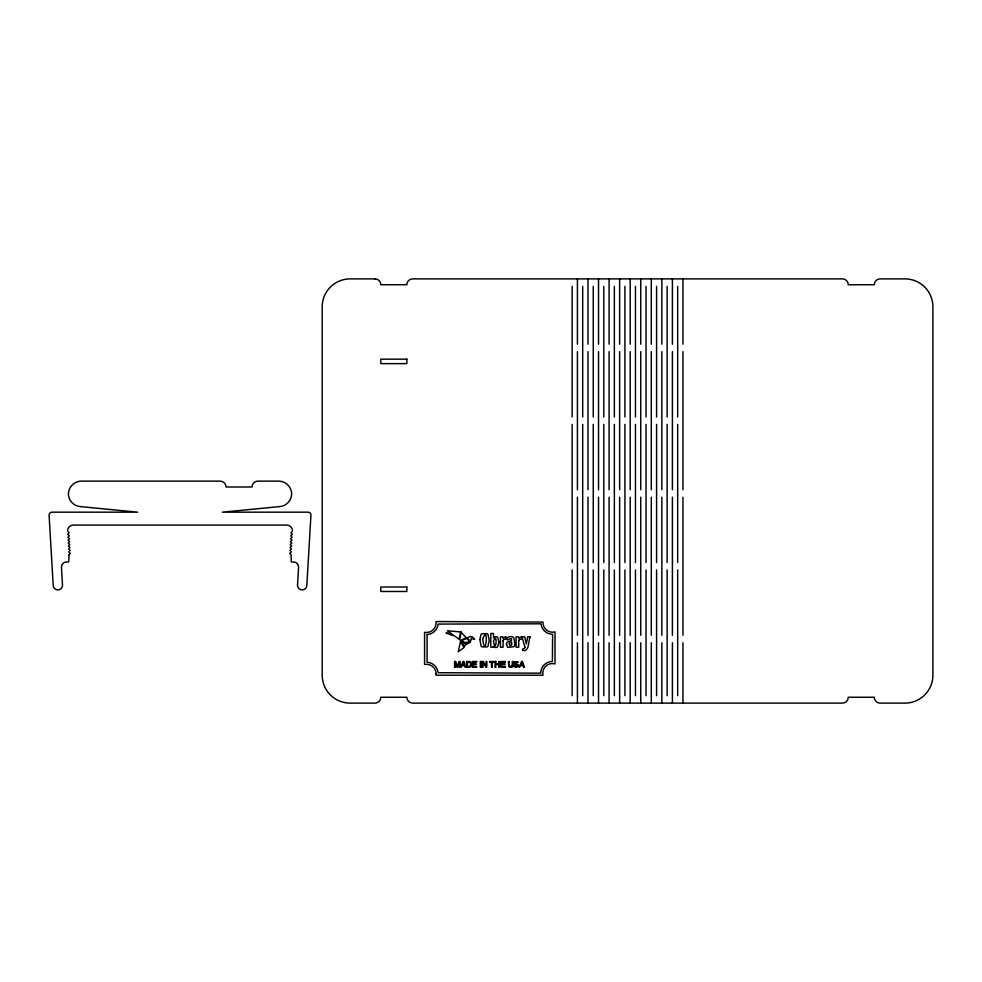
<?xml version="1.0" encoding="UTF-8"?>
<svg xmlns="http://www.w3.org/2000/svg" width="982" height="982" viewBox="0 0 982 982"><rect width="100%" height="100%" fill="white"/><g stroke="black" fill="none" stroke-linecap="round" stroke-linejoin="round"><path stroke-width="1.47" d="M427.084 634.544L427.084 662.236A11.661 11.661 0 0 1 438.095 672.707L540.714 673.186A11.674 11.674 0 0 1 552.387 661.5L552.608 634.274A11.661 11.661 0 0 1 540.984 623.803L438.107 624.086A11.661 11.661 0 0 1 427.084 634.544M455.292 662.568L456.961 667.269L457.71 667.269L459.367 662.396L459.343 667.269L460.104 667.269L460.104 661.487L458.999 661.487L457.33 666.385L455.673 661.487L454.568 661.487L454.568 667.269L455.317 667.269L455.292 662.396M682.956 278.888L682.956 344.203M682.956 351.642L682.956 489.748M682.956 497.187L682.956 635.293M682.956 642.744L682.956 703.112M677.678 286.327L677.678 416.969M677.678 424.42L677.678 562.526M677.678 569.965L677.678 695.673M672.412 278.888L672.412 344.203M672.412 351.642L672.412 489.748M672.412 497.187L672.412 635.293M672.412 642.744L672.412 703.112M667.134 286.327L667.134 416.969M667.134 424.42L667.134 562.526M667.134 569.965L667.134 695.673M661.856 278.888L661.856 344.203M661.856 351.642L661.856 489.748M661.856 497.187L661.856 635.293M661.856 642.744L661.856 703.112M656.577 286.327L656.577 416.969M656.577 424.42L656.577 562.526M656.577 569.965L656.577 695.673M651.299 278.888L651.299 344.203M651.299 351.642L651.299 489.748M651.299 497.187L651.299 635.293M651.299 642.744L651.299 703.112M646.021 286.327L646.021 416.969M646.021 424.42L646.021 562.526M646.021 569.965L646.021 695.673M640.743 278.888L640.743 344.203M640.743 351.642L640.743 489.748M640.743 497.187L640.743 635.293M640.743 642.744L640.743 703.112M635.464 286.327L635.464 416.969M635.464 424.42L635.464 562.526M635.464 569.965L635.464 695.673M630.186 278.888L630.186 344.203M630.186 351.642L630.186 489.748M630.186 497.187L630.186 635.293M630.186 642.744L630.186 703.112M624.92 286.327L624.92 416.969M624.92 424.42L624.92 562.526M624.92 569.965L624.92 695.673M619.642 278.888L619.642 344.203M619.642 351.642L619.642 489.748M619.642 497.187L619.642 635.293M619.642 642.744L619.642 703.112M614.364 286.327L614.364 416.969M614.364 424.42L614.364 562.526M614.364 569.965L614.364 695.673M609.086 278.888L609.086 344.203M609.086 351.642L609.086 489.748M609.086 497.187L609.086 635.293M609.086 642.744L609.086 703.112M603.807 286.327L603.807 416.969M603.807 424.42L603.807 562.526M603.807 569.965L603.807 695.673M598.529 278.888L598.529 344.203M598.529 351.642L598.529 489.748M598.529 497.187L598.529 635.293M598.529 642.744L598.529 703.112M593.251 286.327L593.251 416.969M593.251 424.42L593.251 562.526M593.251 569.965L593.251 695.673M587.972 278.888L587.972 344.203M587.972 351.642L587.972 489.748M587.972 497.187L587.972 635.293M587.972 642.744L587.972 703.112M582.694 286.327L582.694 416.969M582.694 424.42L582.694 562.526M582.694 569.965L582.694 695.673M577.428 278.888L577.428 344.203M577.428 351.642L577.428 489.748M577.428 497.187L577.428 635.293M577.428 642.744L577.428 703.112M572.15 286.327L572.15 416.969M572.15 424.42L572.15 562.526M572.15 569.965L572.15 695.673M479.903 639.552L481.094 646.107A3.265 3.265 0 0 0 482.076 646.929L487.047 646.929A3.265 3.265 0 0 0 488.042 646.107L489.245 640.325L488.042 634.544A3.265 3.265 0 0 0 487.047 633.721L482.088 633.721A3.29 3.29 0 0 0 480.935 634.74L479.903 639.552M482.678 639.049C485.746 661.512 488.962 622.576 482.678 639.049M493.467 641.221C495.787 656.062 497.935 630.1 493.467 641.221M498.893 642.019L497.678 646.757A2.345 2.345 0 0 1 496.818 647.285C495.284 648.66 492.927 645.076 493.332 647.187L490.791 647.187L490.791 633.464L493.455 633.464L493.455 637.809L494.179 637.048A2.246 2.246 0 0 1 495.026 636.655L496.818 636.753A2.345 2.345 0 0 1 497.678 637.281L498.893 642.019M68.936 554.855L68.777 561.876L65.266 562.072A5.205 5.205 0 0 0 61.473 567.387L62.504 585.223A4.665 4.665 0 0 1 57.852 589.887A4.665 4.665 0 0 1 53.188 585.223L49.1 515.169A2.934 2.934 0 0 1 52.034 512.174L137.676 512.174L80.143 506.577A13.024 13.024 0 0 1 68.421 494.683L68.47 493.062A13.024 13.024 0 0 1 81.445 481.131L220.115 481.131A5.855 5.855 0 0 1 225.97 486.998L252.018 486.998A5.855 5.855 0 0 1 257.885 481.131L278.642 481.131A13.024 13.024 0 0 1 291.617 493.025L291.617 494.683A13.024 13.024 0 0 1 279.895 506.577L222.374 512.174L308.017 512.174A2.934 2.934 0 0 1 310.938 515.28L306.85 585.223A4.665 4.665 0 0 1 302.198 589.887A4.665 4.665 0 0 1 297.534 585.223L298.577 567.387A5.205 5.205 0 0 0 294.772 562.072L291.273 561.876L291.114 554.855L289.739 553.308L291.286 551.933L289.911 550.386L291.458 548.999L290.071 547.453L291.629 546.078L290.242 544.531L291.789 543.156L290.414 541.61L291.961 540.235L290.586 538.676L292.133 537.301L290.758 535.755L292.305 534.38L290.93 532.833L292.489 531.287A5.855 5.855 0 0 0 286.634 525.088L73.404 525.088A5.855 5.855 0 0 0 67.562 531.287L69.121 532.833L67.733 534.38L69.292 535.755L67.905 537.301L69.452 538.676L68.077 540.235L69.624 541.61L68.249 543.156L69.796 544.531L68.421 546.078L69.968 547.453L68.593 548.999L70.139 550.386L68.765 551.933L70.311 553.308L68.936 554.855M506.479 644.143L507.375 646.893A2.111 2.111 0 0 0 508.062 647.31C514.494 646.279 516.115 648.771 513.832 637.919A2.062 2.062 0 0 0 513.267 637.269L511.499 636.631A8.764 8.764 0 0 0 510.063 636.582L507.866 637.281A2.492 2.492 0 0 0 507.24 637.969C505.877 642.363 509.535 637.87 511.364 638.717C512.727 641.455 508.553 640.829 507.264 642.167A2.246 2.246 0 0 0 506.822 642.756L506.479 644.143M436.106 673.898L436.02 675.211L542.985 675.211A9.624 9.624 0 0 1 553.725 663.648L555.002 663.918L555.002 631.917A9.624 9.624 0 0 1 542.985 622.072L436.008 621.557L436.082 622.22A9.648 9.648 0 0 1 424.568 632.322L424.568 664.47A9.648 9.648 0 0 1 436.131 673.898M512.285 665.059C511.585 669.331 506.491 664.163 509.314 661.487L508.516 661.487L508.946 666.631A1.755 1.755 0 0 0 509.572 667.159L512.027 667.159A1.755 1.755 0 0 0 512.641 666.631L513.083 661.487L512.285 661.487L512.285 665.059M514.102 662.936L514.531 664.114L517.76 665.784L516.004 666.778L513.893 665.403L514.052 666.25A1.657 1.657 0 0 0 514.519 666.888L518.115 666.79A1.485 1.485 0 0 0 518.422 666.299L518.447 665.121A1.326 1.326 0 0 0 518.103 664.581C510.579 661.991 518.275 662.334 518.177 662.359A1.547 1.547 0 0 0 517.71 661.794L514.777 661.733A1.583 1.583 0 0 0 514.175 662.58L514.102 662.936M503.079 640.73L503.066 647.187L500.415 647.187L500.415 636.852L502.956 636.852L502.956 638.226L505.853 636.618L505.853 639.147L503.852 639.429A1.583 1.583 0 0 0 503.238 640.104L503.079 640.73M518.742 640.73L518.729 647.187L516.066 647.187L516.066 636.852L518.606 636.852L518.606 638.226L521.516 636.618L521.516 639.147L519.503 639.429A1.583 1.583 0 0 0 518.901 640.104L518.742 640.73M511.647 644.057L511.561 644.622A1.436 1.436 0 0 1 511.094 645.284L510.836 645.444A1.792 1.792 0 0 1 510.014 645.653L509.093 643.591A1.289 1.289 0 0 1 509.56 642.928L511.647 642.019L511.647 644.057M471.446 664.274L470.734 666.533A1.989 1.989 0 0 1 469.985 667.085L466.659 667.269L466.659 661.487L469.826 661.61A2.124 2.124 0 0 1 470.697 662.138L471.446 664.274M470.648 664.433L469.912 666.299L467.457 666.606L467.457 662.15L469.654 662.31A1.412 1.412 0 0 1 470.218 662.752L470.648 664.433M524.928 647.187C525.063 649.507 521.356 647.703 522.817 650.575C530.059 651.827 527.886 640.104 530.378 636.852L527.727 636.852L526.34 643.996L524.793 636.852L522.031 636.852L524.928 647.187M460.656 631.942L459.085 639.27L447.424 630.8L460.656 631.942M461.245 632.236L459.613 639.663L460.767 640.338L466.229 637.846L461.245 632.236M460.46 641.676L458.25 651.803L463.958 647.592L464.658 646.021L463.602 646.635L460.46 641.676M472.268 637.097L471.876 638.619L474.662 639.208L472.268 637.097M471.876 636.852L470.587 641.32L467.223 638.042L470.353 636.361L471.876 636.852M463.406 662.347L462.473 664.9L464.265 664.9L463.406 662.347M521.896 662.347L520.963 664.9L522.755 664.9L521.896 662.347M462.252 665.538L460.816 667.269L463.001 661.487L463.885 661.487L465.971 667.269L465.112 667.269L464.535 665.538L462.252 665.538M520.742 665.538L519.306 667.269L521.503 661.487L522.387 661.487L524.462 667.269L523.602 667.269L523.025 665.538L520.742 665.538M470.329 642.228L463.811 645.812L460.828 641.172L464.682 643.456L470.329 642.228M466.757 638.337L461.491 640.767L464.916 642.658L469.912 641.651L466.757 638.337M374.952 278.888L350.12 278.888A27.913 27.913 0 0 0 322.206 306.789L322.206 675.211A27.913 27.913 0 0 0 350.12 703.112L374.952 703.112A5.855 5.855 0 0 0 380.807 697.257L406.855 697.257A5.855 5.855 0 0 0 412.722 703.112L842.384 703.112A5.855 5.855 0 0 0 848.252 697.257L874.299 697.257A5.855 5.855 0 0 0 880.154 703.112L904.987 703.112A27.913 27.913 0 0 0 932.9 675.211L932.9 306.789A27.913 27.913 0 0 0 904.987 278.888L880.154 278.888A5.855 5.855 0 0 0 874.299 284.743L848.252 284.743A5.855 5.855 0 0 0 842.384 278.888L412.722 278.888A5.855 5.855 0 0 0 406.855 284.743L380.807 284.743A5.855 5.855 0 0 0 374.952 278.888M406.855 359.167L380.807 359.167L380.807 363.635L406.855 363.635L406.855 359.167M406.855 587.015L380.807 587.015L380.807 591.471L406.855 591.471L406.855 587.015M476.589 661.487L472.379 661.487L472.379 667.269L476.651 667.269L476.651 666.582L473.128 666.582L473.128 664.605L476.344 664.605L476.344 663.942L473.128 663.942L473.128 662.199L476.589 662.199L476.589 661.487M481.057 661.487L480.284 661.487L480.284 667.269L481.057 667.269L481.057 661.487M483.144 661.487L482.236 661.487L482.236 667.269L482.972 667.269L482.972 662.592L485.93 667.269L486.827 667.269L486.827 661.487L486.065 661.487L486.065 666.189L483.144 661.487M494.241 661.487L489.552 661.487L489.552 662.175L491.503 662.175L491.503 667.269L492.277 667.269L492.277 662.175L494.241 662.175L494.241 661.487M495.8 661.487L495.026 661.487L495.026 667.269L495.8 667.269L495.8 664.568L498.807 664.568L498.807 667.269L499.605 667.269L499.605 661.487L498.807 661.487L498.807 663.881L495.8 663.881L495.8 661.487M505.3 661.487L501.09 661.487L501.09 667.269L505.374 667.269L505.374 666.582L501.851 666.582L501.851 664.605L505.055 664.605L505.055 663.942L501.851 663.942L501.851 662.199L505.3 662.199L505.3 661.487M449.646 633.341L445.988 633.022L452.862 635.501L449.646 633.341"/></g></svg>
